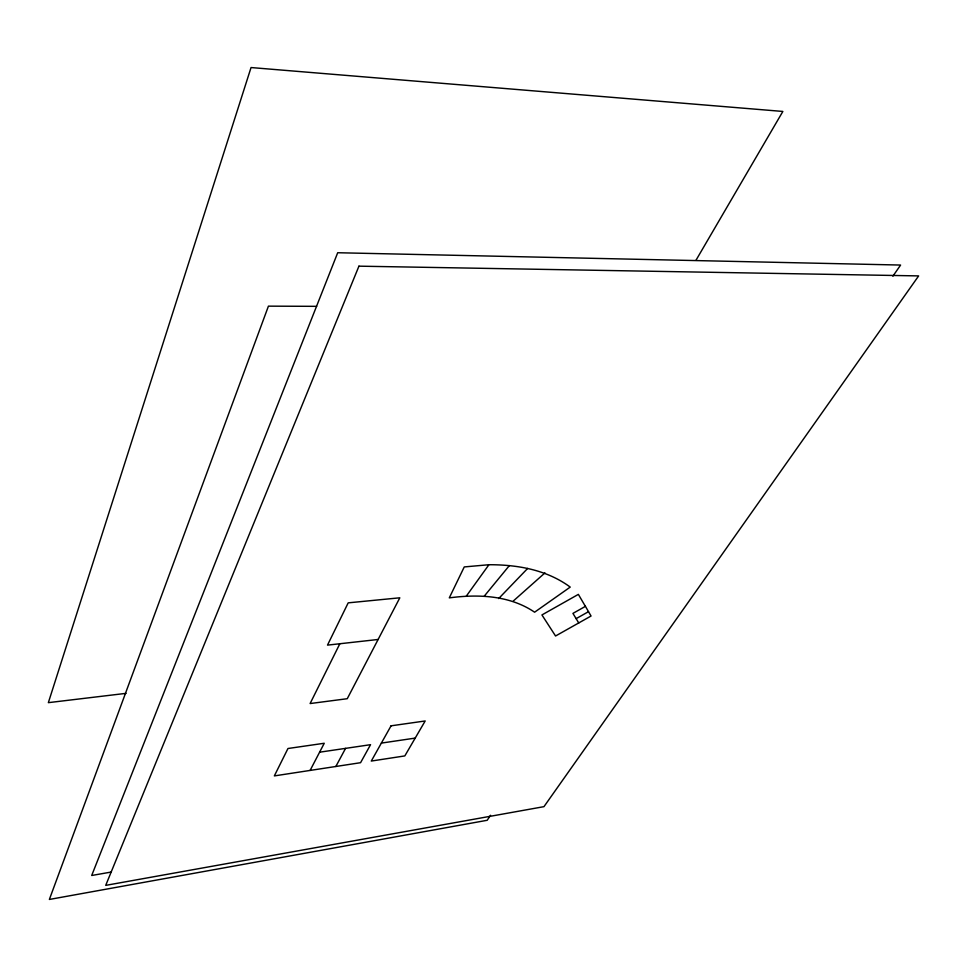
<?xml version="1.0" encoding="UTF-8"?>
<svg xmlns="http://www.w3.org/2000/svg" width="967" height="967" viewBox="0 0 967 967"><rect width="100%" height="100%" fill="white"/><g stroke="black" fill="none" stroke-linecap="round" stroke-linejoin="round"><path stroke-width="1.45" d="M339.852 643.744L310.105 703.553L347.262 698.706L399.83 597.799L348.193 602.852L327.499 645.122L378.121 639.477M310.105 770.421L324.259 743.26L287.973 748.506L274.338 775.909L360.57 762.697L370.542 744.687L319.606 752.193M335.839 766.48L345.582 748.361M696.083 260.087L782.859 111.447L251.045 67.545L48.35 702.658L126.097 693.351M490.559 815.266L487.199 820.282L49.365 899.455L268.427 306.152L316.68 306.334M892.879 276.211L900.603 265.055L337.701 252.738L91.696 875.486L111.012 872.089M466.263 596.192L488.927 564.728C517.502 564.643 546.742 569.793 570.228 587.09L534.606 612.196C509.742 595.297 478.254 594.028 449.292 597.872L464.257 566.928L488.927 564.728M484.262 596.143L509.367 565.586M498.67 598.561L527.668 568.415M513.296 601.015L544.941 572.911M576.127 618.65L588.504 611.676L591.055 616.015L555.554 635.996L541.931 614.939L578.363 594.379L585.398 606.369M381.373 743.091L415.206 738.099M578.75 622.953L572.935 613.392L585.434 606.345L588.504 611.676M358.938 266.167L105.717 885.373L543.962 806.659L918.65 275.909L358.938 266.167M391.067 725.818L371.292 761.053L404.822 755.916L425.178 720.971L391.067 725.818"/></g></svg>
